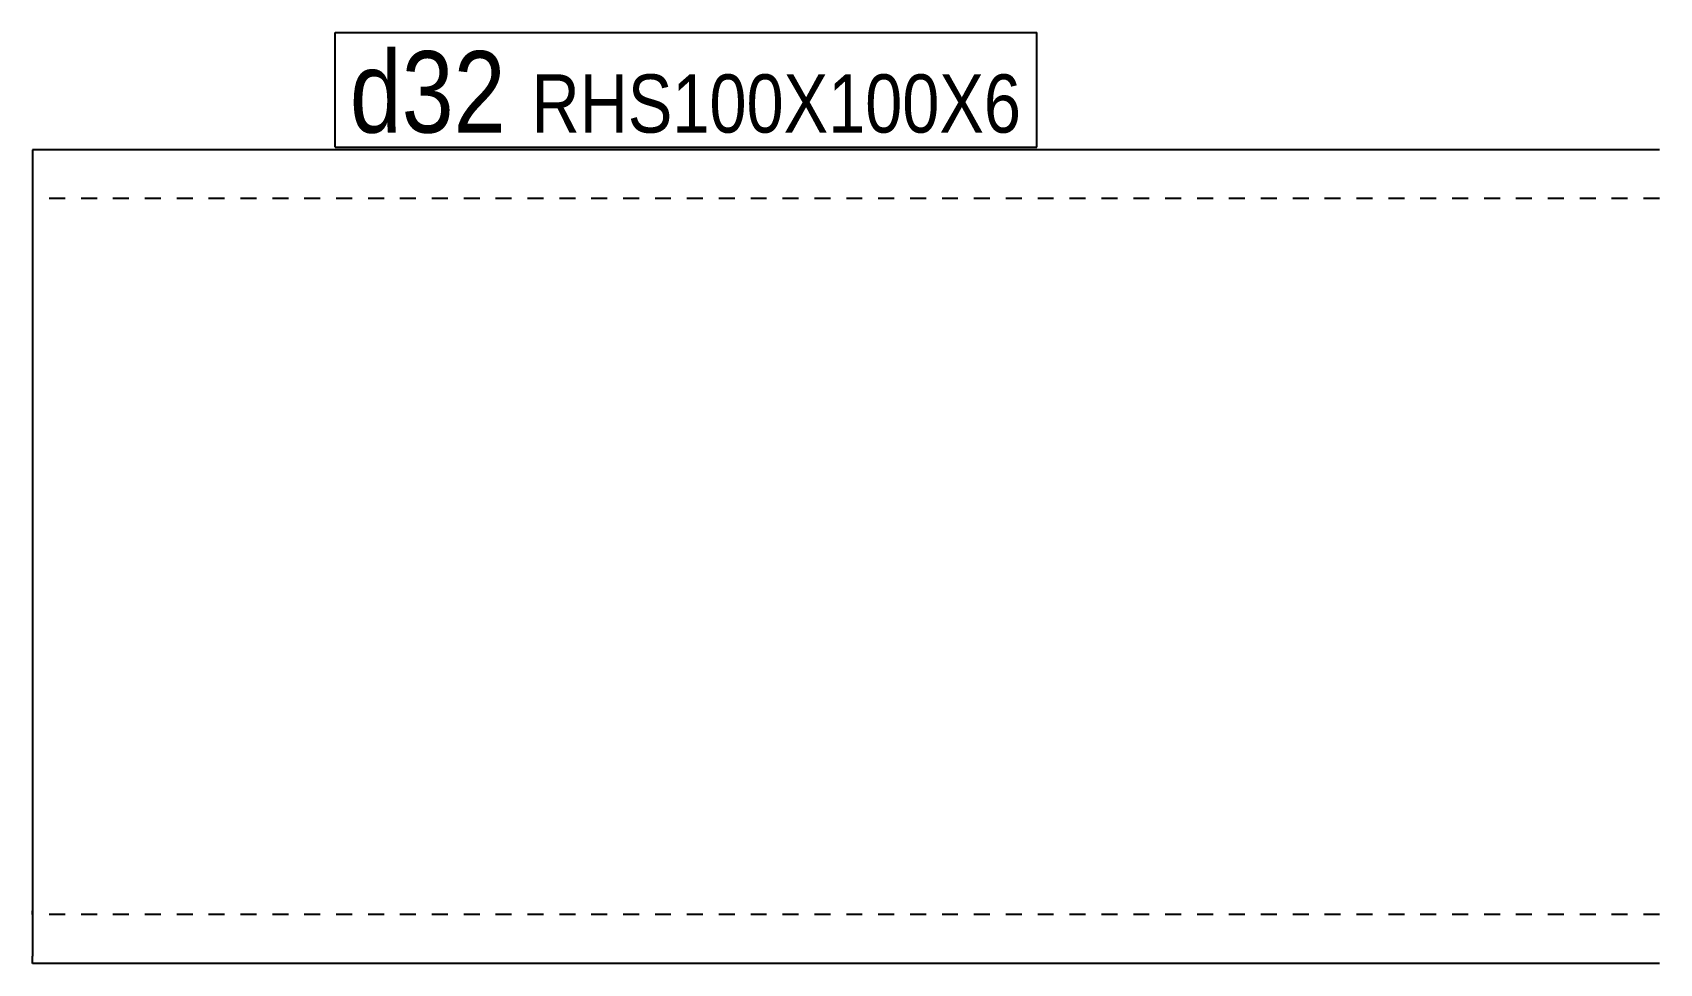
# Model space of a CAD drawing. Header units: millimetres. Extents: x 9 to 15628, y 7 to 211.
# Drawn here: x 9 to 209, y 16.5 to 130.9 of the extents above; entities that cross this region are included whole.
import ezdxf

# ---------------------------------------------------------------- set-up
doc = ezdxf.new("R2010")
doc.units = ezdxf.units.MM
doc.linetypes.add('DXK_LINE_DOT2', pattern=[3.9198, 1.9599, -1.9599])
doc.layers.add('STÅL', color=7, linetype='Continuous')
doc.layers.add('TEKST', color=7, linetype='Continuous')
doc.styles.add('Arial Narrow', font='ARIALN.TTF', dxfattribs={"height": 0.2})

msp = doc.modelspace()

# ---------------------------------------------------------------- linework, layer by layer
at = {"layer": 'STÅL', "color": 2, "linetype": 'Continuous'}
for p, q in [((209, 116.5), (9, 116.5)), ((9, 116.5), (9, 17.41)), ((9, 16.5), (9, 17.41)), ((209, 16.5), (9, 16.5))]:
    msp.add_line(p, q, dxfattribs=at)
at = {"layer": 'STÅL', "color": 7, "linetype": 'DXK_LINE_DOT2'}
for p, q in [((209, 110.5), (9, 110.5)), ((9, 22.5), (9, 22.96)), ((209, 22.5), (9, 22.5))]:
    msp.add_line(p, q, dxfattribs=at)
at = {"layer": 'TEKST', "color": 7, "linetype": 'Continuous'}
for p, q in [((46.2, 130.9), (132.44, 130.9)), ((46.2, 116.8), (46.2, 130.9)), ((132.44, 116.8), (132.44, 130.9)), ((46.2, 116.8), (132.44, 116.8))]:
    msp.add_line(p, q, dxfattribs=at)

# ---------------------------------------------------------------- wipeouts: each hides what was drawn before it
at = {"color": 0}
for points in [[(67.2, 118.6), (67.2, 129.1), (48, 129.1), (48, 118.6)], [(130.64, 118.6), (130.64, 126.1), (70.35, 126.1), (70.35, 118.6)]]:
    msp.add_wipeout(points, dxfattribs=at).dxf.layer = 'TEKST'

# ---------------------------------------------------------------- next in the draw order: wipeouts: each hides what was drawn before it
for points in [[(67.2, 118.6), (67.2, 129.1), (48, 129.1), (48, 118.6)], [(130.64, 118.6), (130.64, 126.1), (70.35, 126.1), (70.35, 118.6)]]:
    msp.add_wipeout(points, dxfattribs=at).dxf.layer = 'TEKST'

# ---------------------------------------------------------------- next in the draw order: texts
at = {"layer": 'TEKST', "color": 3, "style": 'Arial Narrow'}
for s, height, p in [('d32', 10.021, (48, 118.6)), ('RHS100X100X6', 7.1582, (70.35, 118.6))]:
    msp.add_text(s, height=height, dxfattribs=at).set_placement(p)

doc.saveas('drawing.dxf')
